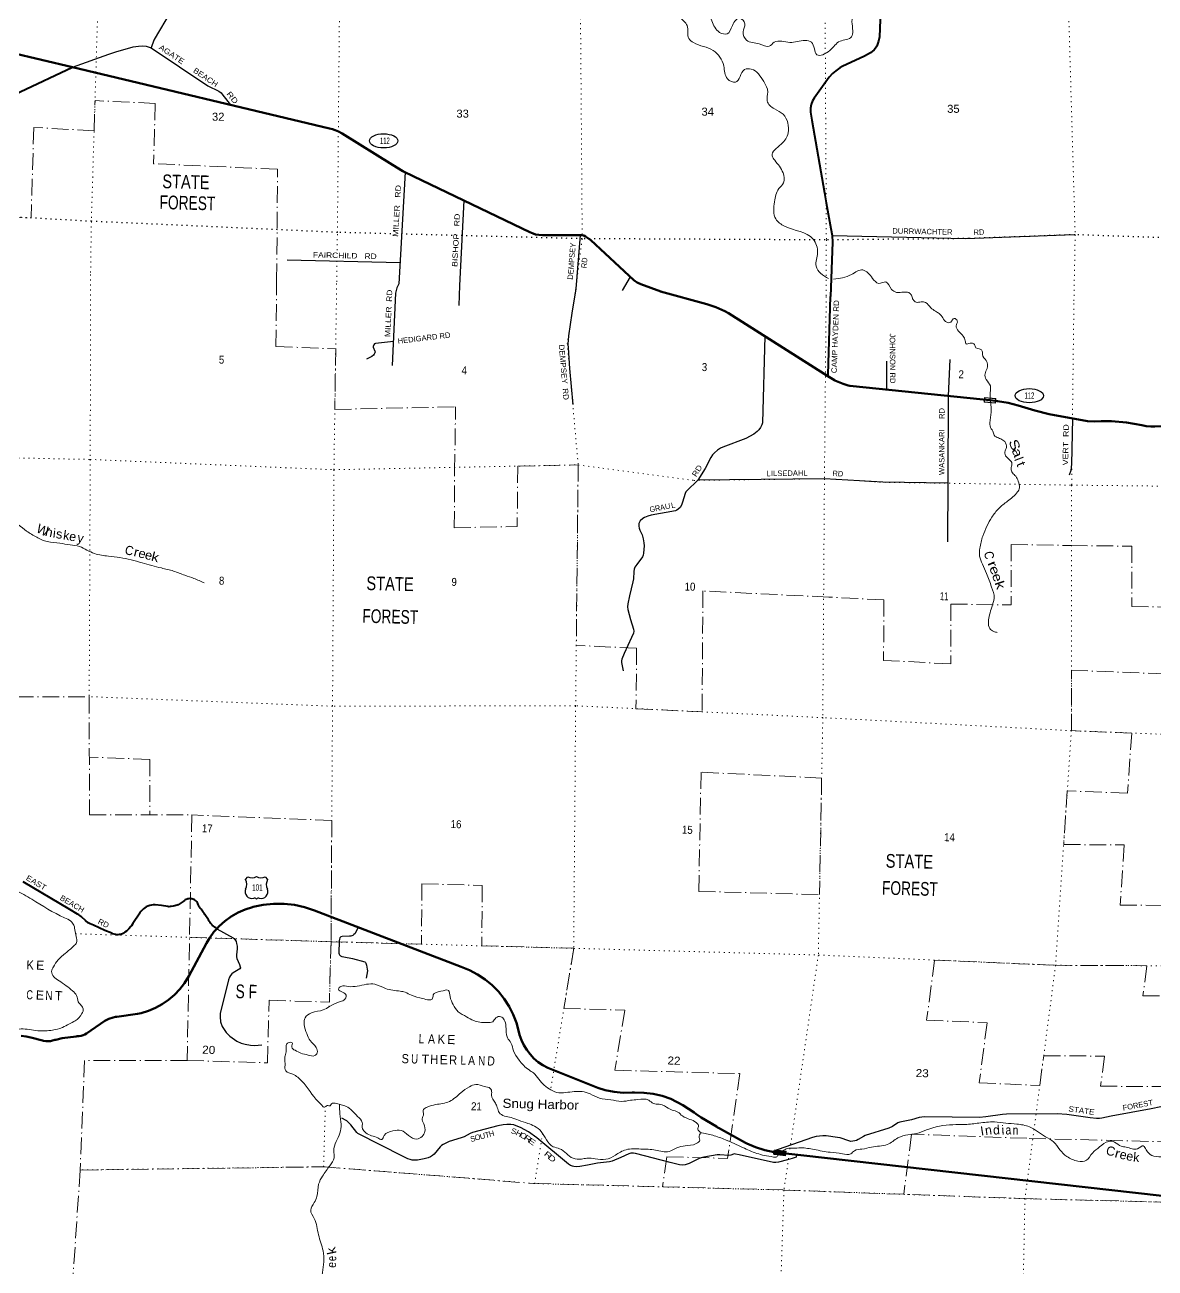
# Model space of a CAD drawing. Header units: feet. Extents: x -739708 to -488887, y 188754 to 379550.
# Drawn here: x -676232 to -651512, y 217972 to 245155 of the extents above; entities that cross this region are included whole.
import ezdxf
from ezdxf.enums import TextEntityAlignment as Align

# ---------------------------------------------------------------- set-up
doc = ezdxf.new("R2010")
doc.units = ezdxf.units.FT
doc.header["$LTSCALE"] = 73
doc.header["$PDMODE"] = 32
doc.header["$PDSIZE"] = 36.5
doc.linetypes.add('DOT_DASHED', pattern=[7.7, 5, -1.2, 0.3, -1.2])
doc.linetypes.add('DOTTED', pattern=[1.5, 0.3, -1.2])
for name, color, linetype, lineweight in [('16', 7, 'Continuous', 25), ('17', 7, 'Continuous', 25), ('20', 7, 'Continuous', 70), ('23', 7, 'Continuous', 70), ('26', 7, 'Continuous', 40), ('29', 7, 'Continuous', 25), ('39', 7, 'Continuous', 13), ('44', 7, 'DOT_DASHED', 13), ('57', 7, 'Continuous', 13), ('59', 7, 'Continuous', 13), ('6', 7, 'DOTTED', 25), ('7', 7, 'DOTTED', 13)]:
    doc.layers.add(name, color=color, linetype=linetype, lineweight=lineweight)
for name, color, linetype in [('27', 7, 'Continuous'), ('30', 7, 'Continuous'), ('41', 7, 'Continuous')]:
    doc.layers.add(name, color=color, linetype=linetype)

msp = doc.modelspace()

# ---------------------------------------------------------------- hatches: boundary and pattern name
at = {"layer": '57'}
msp.add_hatch(color=256, dxfattribs=at).paths.add_polyline_path([(-659825.31, 220544.02), (-659594.44, 220515.66), (-659604.3, 220434.07), (-659835.38, 220462.01)])

# ---------------------------------------------------------------- linework, layer by layer
at = {"layer": '16'}
for p, q in [((-671408.55, 226471.02), (-671357.24, 226529.78)), ((-671165.48, 226535.75), (-671165.76, 226535.55)), ((-670973.39, 226529.87), (-670922, 226471.02))]:
    msp.add_line(p, q, dxfattribs=at)
for centre, radius, start, end in [((-671601.53, 226360.39), 222.05, 332.97043, 29.75871), ((-671266.16, 226687.44), 182.07, 239.97227, 303.45418), ((-671064.38, 226686.94), 181.52, 236.33975, 300.08743), ((-671064.39, 226687.44), 182.07, 236.54582, 236.59441), ((-670729.03, 226360.39), 222.05, 150.24129, 207.02957), ((-671262.34, 226205.49), 151.42, 159.09177, 283.81923), ((-671068.22, 226205.49), 151.42, 256.18077, 20.90823)]:
    msp.add_arc(centre, radius, start, end, dxfattribs=at)
for centre, major_axis, start_param, end_param in [((-671207, 226006.67), (-19.56, 51.67), 4.95877769, 6.28318531), ((-671123.55, 226006.67), (19.56, 51.67), 0, 1.32637542)]:
    msp.add_ellipse(centre, major_axis=major_axis, ratio=0.929097, start_param=start_param, end_param=end_param, dxfattribs=at)
at = {"layer": '17'}
for centre, major_axis in [((-668384.66, 242618.92), (309.24, -1)), ((-654263.66, 237046.53), (-309.24, 1))]:
    msp.add_ellipse(centre, major_axis=major_axis, ratio=0.500121, dxfattribs=at)
at = {"layer": '20'}
for points in [[(-649675.45, 219362.38), (-659844.85, 220504.55), (-660050.26, 220548.66), (-660249.94, 220614.01), (-660441.69, 220699.87), (-660468.61, 220713.91), (-661057.89, 221036), (-661083.07, 221049.76), (-661107.89, 221064.71), (-661438.77, 221263.97), (-661553.87, 221344.78), (-661594.87, 221375.29), (-661840.95, 221535.86), (-662102.46, 221669.82), (-662294.34, 221736.31), (-662492.13, 221782.38), (-662693.64, 221807.52), (-662896.68, 221811.46), (-662948.29, 221809.07), (-663146.9, 221807.41), (-663344.6, 221826.51), (-663539.22, 221866.17), (-663701.4, 221916), (-664756.48, 222333.19), (-664795.1, 222350.75), (-664902.74, 222409.18), (-665003.68, 222478.53), (-665096.83, 222558.06), (-665181.15, 222646.88), (-665255.72, 222744.04), (-665319.73, 222848.45), (-665372.47, 222958.99), (-665413.37, 223074.43), (-665441.98, 223193.51), (-665480.44, 223331.99), (-665550.64, 223517.87), (-665639.89, 223695.39), (-665747.2, 223862.61), (-665871.4, 224017.7), (-666011.14, 224158.96), (-666164.87, 224284.83), (-666330.93, 224393.95), (-666507.47, 224485.11), (-666692.58, 224557.31), (-669898.07, 225793.26), (-670114.26, 225864.61), (-670336.72, 225912.97), (-670563.01, 225937.82), (-670790.67, 225938.87), (-671017.19, 225916.12), (-671240.08, 225869.81), (-671252.59, 225866.48), (-671414.46, 225814.21), (-671569.98, 225745.29), (-671717.45, 225660.5), (-671855.24, 225560.77), (-671981.85, 225447.17), (-672032.82, 225390.76)], [(-676311.08, 223050.04), (-676206.74, 223036.6), (-676104.37, 223012.33), (-675844.89, 222946.3), (-675824.69, 222941.96), (-675774.71, 222935.01), (-675724.29, 222933.32), (-675673.96, 222936.91), (-675624.28, 222945.75), (-675600.8, 222952.52), (-675576.12, 222959.64), (-675550.8, 222966.14), (-675412.63, 223001.65), (-675109.76, 223039.15), (-675084.57, 223042.26), (-675059.76, 223044.03), (-675041.55, 223045.32), (-674998.9, 223052.89), (-674957.27, 223064.88), (-674917.12, 223081.15), (-674883.73, 223098.66), (-674485.62, 223378.45), (-674394.77, 223419.98), (-674300.08, 223451.79), (-674247.59, 223464.82), (-674216.9, 223469.71), (-673769.3, 223530.53), (-673689.62, 223547.78), (-673528.4, 223596.03), (-673373.11, 223660.87), (-673225.44, 223741.59), (-673087.03, 223837.31), (-672959.38, 223946.96), (-672843.88, 224069.36), (-672741.82, 224203.16), (-672642.16, 224355.51), (-672260.85, 225075.28), (-672196.13, 225183.52), (-672095.9, 225320.96), (-672032.82, 225390.76)]]:
    msp.add_lwpolyline(points, dxfattribs=at)
at = {"layer": '23'}
msp.add_line((-676542.77, 244551.69), (-675187.41, 244229.17), dxfattribs=at)
for points in [[(-675187.41, 244229.17), (-669568.43, 242892.09), (-669503.71, 242872.87), (-669446.49, 242854.03), (-669369.14, 242819.9), (-669295.47, 242776.7), (-668192.16, 242096.56), (-667968.33, 241958.41), (-667725.74, 241839.91), (-665185.78, 240623.08), (-665114.94, 240589.42), (-665060.18, 240572.78), (-664989.2, 240560.72), (-664911.29, 240558.16), (-664063.72, 240556.66), (-664009.75, 240547.48), (-663969.7, 240529.56), (-663923.72, 240501.12), (-663855.23, 240445.25), (-662916.7, 239572.94), (-662885.82, 239548.66), (-662839.49, 239519.97), (-662760.49, 239484.49), (-662318.98, 239324.58)], [(-658667.34, 237472.27), (-660842.33, 238850.58), (-660924.85, 238895.86), (-661116.37, 238982.78), (-661315.93, 239049.2), (-662326.36, 239324.79)], [(-650701.62, 236395.8), (-651516.06, 236373.14), (-651609.17, 236371.96), (-651705.66, 236380.67), (-651800.7, 236399.41), (-652140.6, 236462.19), (-652463.74, 236491.75), (-652684.48, 236492.47), (-652694.25, 236491.45), (-652841.3, 236484.38), (-652988.27, 236492.72), (-653830.09, 236640.46), (-654144.94, 236726.16), (-654504.71, 236834.92), (-654728.32, 236893.79), (-654956.86, 236928.96), (-654969.27, 236930.1), (-654999.09, 236932.84), (-655276.2, 236961.7), (-658186.76, 237264.19), (-658223.68, 237270.92), (-658331.89, 237303.86), (-658514.03, 237376.18), (-658527.2, 237383.47), (-658667.34, 237472.27)]]:
    msp.add_lwpolyline(points, dxfattribs=at)
at = {"layer": '26'}
for points in [[(-657520.58, 245454.89), (-657538.53, 244895.78), (-657559.78, 244796.28), (-657600.03, 244689.96), (-657628.91, 244642.48), (-657657.8, 244607.38), (-657736.2, 244545.44), (-657871.26, 244469.62), (-658358.1, 244241.09), (-658406.77, 244213.05), (-658492.57, 244153.11), (-658567.71, 244093.3), (-658639.14, 244011.03), (-658968.96, 243554.46), (-659004.08, 243491.48), (-659032.97, 243413.03), (-659049.48, 243330.45), (-659047.03, 243246.2), (-659017.29, 243069.33), (-658741.41, 241479.2), (-658708.98, 241265.86), (-658602.72, 240704.31), (-658572.14, 240549.64), (-658565.38, 240405.94), (-658609.58, 239214.98)], [(-676570.37, 243640.04), (-676506.89, 243636), (-676468.65, 243638.24), (-676435.71, 243645.29), (-676417.65, 243653.02), (-676335.54, 243689.9), (-675187.41, 244229.17)], [(-658667.34, 237472.27), (-658666.15, 237508.01), (-658609.61, 239214.98)], [(-672032.82, 225390.76), (-672057.62, 225410.62), (-672081.66, 225429.86), (-672106.59, 225449.82), (-672131.66, 225473.39), (-672134.9, 225476.43), (-672169.69, 225515.67), (-672182.31, 225533.33), (-672200.25, 225558.44), (-672216.46, 225583.33), (-672295.6, 225704.91), (-672311.82, 225729.82), (-672331.03, 225754.91), (-672379.1, 225817.71), (-672398.32, 225842.83), (-672413.69, 225867.71), (-672422.27, 225881.88), (-672428.1, 225894.29), (-672439.78, 225919.14), (-672449.9, 225944.29), (-672458.11, 225960.25), (-672470.04, 225978.47), (-672475.93, 225985.68), (-672499.28, 226010.7), (-672524.26, 226026), (-672536.68, 226032.35), (-672556.88, 226040.14), (-672577.79, 226045.77), (-672599.16, 226049.18), (-672620.78, 226050.34), (-672642.4, 226049.24), (-672663.79, 226045.88), (-672684.71, 226040.3), (-672704.93, 226032.56), (-672724.23, 226022.76), (-672741.22, 226011.84), (-672772.98, 225989.05), (-672879.81, 225917.69), (-672902.39, 225907.76), (-672927.33, 225896.8), (-672952.39, 225890.04), (-672985.4, 225882.14), (-673033.42, 225875.86), (-673056.84, 225875.27), (-673081.9, 225874.63), (-673106.84, 225878.37), (-673240.61, 225898.43), (-673384.86, 225915.89), (-673424.32, 225915.21), (-673463.49, 225910.42), (-673501.94, 225901.55), (-673539.26, 225888.71), (-673575.03, 225872.04), (-673608.86, 225851.72), (-673640.38, 225827.98), (-673669.25, 225801.08), (-673695.15, 225771.3), (-673717.79, 225738.98), (-673719.6, 225736.05), (-673868.24, 225507.56), (-673877.1, 225493.96), (-673902.66, 225457.56), (-673912.56, 225443.46), (-673959.44, 225388.88), (-674011.76, 225339.51), (-674043.96, 225314.94), (-674068.92, 225295.9), (-674093.96, 225283.51), (-674115.08, 225275.03), (-674141.94, 225267.39), (-674169.44, 225262.6), (-674197.3, 225260.71), (-674225.2, 225261.74), (-674252.84, 225265.68), (-674279.92, 225272.49), (-674281.14, 225272.94), (-674306.46, 225282.22), (-674331.14, 225292.03), (-674479.94, 225351.21), (-674730.71, 225473.92), (-674800.27, 225502.25), (-674844.13, 225524.67), (-674904.08, 225568.96), (-674984.99, 225644.28), (-675003.17, 225662.98), (-675026.39, 225682.64), (-675051.53, 225699.76), (-675078.33, 225714.15), (-675247.39, 225816.38), (-676269.76, 226417.58)]]:
    msp.add_lwpolyline(points, dxfattribs=at)
at = {"layer": '29'}
for p, q in [((-667912.83, 241931.3), (-668052.26, 239495.18)), ((-666631.57, 241315.72), (-666724.77, 239455.55)), ((-664089.65, 240556.71), (-664183.68, 239379.9)), ((-668026.15, 239951.36), (-670493.87, 240012.51)), ((-662995.17, 239645.87), (-663167.62, 239349.74)), ((-666724.77, 239455.55), (-666741.93, 239017.38)), ((-657387.54, 237803.61), (-657384.35, 237180.8))]:
    msp.add_line(p, q, dxfattribs=at)
for points in [[(-673105.03, 245340.91), (-673332.74, 244960.64), (-673413.82, 244819.2), (-673471.59, 244652.93)], [(-675187.41, 244229.17), (-674391.51, 244513.2), (-674242.05, 244567.09), (-673862.11, 244670.78), (-673749.86, 244692.38), (-673659.75, 244695.09), (-673581.48, 244688.06), (-673471.59, 244652.93)], [(-673471.59, 244652.93), (-672232.07, 243820.3), (-671988.67, 243703.14), (-671940.83, 243668.47), (-671904.98, 243620.25), (-671733.04, 243407.18)], [(-658572.05, 240549.17), (-655650.73, 240485.24), (-653282.89, 240569.99)], [(-668052.26, 239495.18), (-668093.69, 239402.51), (-668123.44, 239287.15), (-668195.63, 237704.64)], [(-664183.68, 239379.9), (-664267.12, 238849.93), (-664345.22, 238355.02), (-664360.09, 238176.4), (-664352.65, 238094.54), (-664317.81, 237637.69), (-664247.6, 236854.48)], [(-668171.47, 238234.31), (-668562.02, 238187.41), (-668581.77, 238177.33), (-668598.5, 238160.58), (-668609.66, 238141.98), (-668614, 238124.75), (-668613.38, 238110.35), (-668574.92, 238023.25), (-668572.47, 238004.29), (-668576.19, 237985.69), (-668588.97, 237955.44), (-668609.66, 237929.87), (-668646.66, 237902.98), (-668760.67, 237844.17)], [(-660045.52, 238345.64), (-660101.76, 236455.69), (-660114.27, 236407.95), (-660144.01, 236352.13), (-660177.48, 236303.76), (-660213.82, 236260.37), (-660285.33, 236203.28), (-660460.75, 236113.21), (-660968.64, 235917.69), (-661014.19, 235898.15), (-661085.91, 235852.9), (-661151.79, 235793.96), (-661191.76, 235750.23), (-661226.99, 235692.56), (-661350.32, 235455.43), (-661509.71, 235197.64)], [(-656001.45, 237834.58), (-656041.03, 237043.13), (-656042.14, 235187), (-656053.84, 233850.91)], [(-653319.1, 236550.78), (-653337.81, 235551.15), (-653356.4, 235413.47), (-653394.41, 235310.83)], [(-661509.71, 235197.64), (-661756.12, 234969.74), (-661779.36, 234942.76), (-661791.5, 234910.71), (-661847.41, 234715.73), (-661872.33, 234650.65), (-661902.89, 234603), (-661942.05, 234564.13), (-661974.59, 234544.59), (-662005.3, 234529.79), (-662531.37, 234433.09), (-662610.5, 234410.63), (-662677.44, 234386.44), (-662718.35, 234362.25), (-662771.58, 234309.81), (-662790.86, 234280.39), (-662802.02, 234250.62), (-662805.74, 234226.43), (-662803.02, 234196.36), (-662794.58, 234152), (-662780.63, 234108.28), (-662730.58, 234003.57), (-662706.26, 233918.5), (-662691.38, 233832.91), (-662689.49, 233767.57), (-662698.82, 233602.2), (-662706.26, 233557.54), (-662720.8, 233523.69), (-662848.04, 233356.91), (-662868.96, 233325.9), (-662887.55, 233296.13), (-662902.43, 233253.34), (-662912.78, 233202.32), (-662923.81, 233040.31), (-662933.54, 232976.19), (-663008.82, 232669.4), (-663047.45, 232494.23), (-663052.09, 232427.89), (-663043.73, 232373.29), (-662983.98, 232156.97), (-662918.26, 231940.3), (-662914.5, 231896.05), (-662923.8, 231853.26), (-662963.75, 231759.04), (-663124.46, 231410.66), (-663175.74, 231288.57), (-663183.18, 231247.64), (-663182.38, 231215.73), (-663147.69, 231034.1)], [(-656042.17, 235131.51), (-657463.74, 235156.7), (-658744.35, 235232.12), (-661509.71, 235197.64)], [(-672032.82, 225390.76), (-671676.93, 225193.24), (-671655.97, 225176.08), (-671637.89, 225156.03), (-671613.71, 225115.1), (-671602.56, 225068.58), (-671590.76, 225009.59), (-671586.76, 224952.3), (-671605.35, 224823.92), (-671601.63, 224779.15), (-671592.34, 224738.33), (-671538.6, 224606.71), (-671519.82, 224555.99), (-671517.04, 224534.59), (-671529.27, 224516.13), (-671676.16, 224430.21), (-671706.7, 224406.2), (-671734.59, 224368.99), (-671756.9, 224329.92), (-671776.95, 224276.69), (-671957.72, 223541.02), (-671961.33, 223469.48), (-671954, 223358.68), (-671917.53, 223257.48), (-671831.28, 223124.24), (-671749.55, 223041.78), (-671597, 222934.46), (-671504.03, 222893.52), (-671409.9, 222869.12), (-671295.77, 222845.15), (-671208.33, 222839.04), (-671051.51, 222854.44)], [(-668941.33, 225424.37), (-669005.48, 225290.74), (-669033.83, 225263.02), (-669061.72, 225244.41), (-669098.91, 225229.53), (-669133.69, 225226.33), (-669294.15, 225223.08), (-669322.04, 225214.64), (-669342.49, 225192.32), (-669353.65, 225166.27), (-669361.16, 225126.75), (-669365.15, 224857.98), (-669359.22, 224835.08), (-669349.93, 224820.19), (-669329.47, 224799.73), (-669297.86, 224784.84), (-669255.38, 224774.44), (-669063.83, 224744.66), (-668797.48, 224668.5), (-668782.81, 224656.46), (-668771.66, 224641.57), (-668756.78, 224595.06), (-668741.91, 224509.47), (-668741.24, 224470.17), (-668768.04, 224310.44)], [(-651387.93, 221497.43), (-651601.6, 221457.64), (-652472.48, 221292.94), (-652674.19, 221250.79), (-652731.7, 221245.01), (-652794.92, 221245.01), (-652934.56, 221258.54), (-653441.48, 221333.84), (-653651.6, 221346.11), (-654764.01, 221339.9), (-654846.82, 221329.53), (-655212.12, 221282.22), (-655349.79, 221268.25), (-656547.16, 221280.36), (-656614.1, 221271.06), (-656675.46, 221263.62), (-656842.81, 221214.39), (-657095.68, 221161.28), (-657137.54, 221144.9), (-657255.59, 221068.25), (-657337.34, 221032.46), (-657851.52, 220870.1), (-657891.96, 220852.32), (-658005.85, 220780.79), (-658042.91, 220764.51), (-658078.36, 220752.88), (-658122.99, 220745.44), (-658167.61, 220743.58), (-658207.68, 220751.36), (-658402.16, 220817.35), (-658455.82, 220831.03), (-658703.45, 220864.45), (-658782.14, 220867.31), (-658852.79, 220859.87), (-658925.31, 220846.84), (-659005.25, 220827.28), (-659902.16, 220516.86)], [(-659355.79, 220440.28), (-659363.23, 220401.21), (-659452.45, 220371.46), (-659555.03, 220337.97), (-659748.09, 220285.87), (-659807.59, 220278.43), (-659857.42, 220280.76), (-660612.07, 220451.72), (-660688.01, 220465.42), (-660719.62, 220467.28), (-660734, 220463.38), (-660792.13, 220439.37), (-660837.1, 220434.34), (-661029.19, 220446.08), (-661088.7, 220445.89), (-661378.77, 220401.23), (-661439.91, 220386.07), (-661482.9, 220369.6), (-661700.33, 220257.37), (-661746.93, 220241.22), (-661791.55, 220231.92), (-661847.34, 220224.47), (-661915.59, 220231.68), (-662116.62, 220279.8), (-662878.44, 220479.07), (-662923.91, 220486.81), (-662949.94, 220486.81), (-662981.55, 220483.09), (-663021.06, 220469.27), (-663199.75, 220392.32), (-663389.68, 220309.13), (-663445.46, 220294.24), (-663707.64, 220268.2), (-663928.5, 220221.38), (-664092.53, 220191.91), (-664170.03, 220188.44), (-664222.69, 220193.77), (-664256.16, 220201.21), (-664298.92, 220217.96), (-664344.78, 220243.81), (-665031.18, 220822.1), (-665219.69, 220954.14), (-665393.18, 221045), (-665487.07, 221085), (-665538.21, 221102.67), (-665600.49, 221111.05), (-665689.74, 221112.91), (-665771.55, 221105.47), (-665887.47, 221080.37), (-666440, 220935.22), (-666491.74, 220915.76), (-666625.94, 220845.91), (-666689.12, 220817.29), (-666954.11, 220736.89), (-667013.62, 220712.88), (-667082.41, 220675.66), (-667119.6, 220649.61), (-667151.96, 220622.38), (-667281.37, 220461.69), (-667317.98, 220432.68), (-667363.18, 220405.87), (-667409.67, 220385.41), (-667496.55, 220359.74), (-667642.09, 220331.45), (-667696.01, 220329.59), (-667757.87, 220335.41), (-667802, 220344.47), (-667857.78, 220363.08), (-667956.12, 220409.54), (-668949.23, 220917.54), (-668972.77, 220937.47), (-669102.01, 221107.87), (-669150.04, 221157.56), (-669187.81, 221188.68), (-669202.1, 221198.49), (-669302.79, 221249.2)]]:
    msp.add_lwpolyline(points, dxfattribs=at)
at = {"layer": '39'}
for points in [[(-664316.3, 250188.65), (-664319.03, 250074.94), (-664114.54, 249917.42), (-663185.94, 249016.99), (-662936.74, 248955.76), (-662696.45, 248839.25), (-662525.8, 248675.87), (-662249.94, 248567.82), (-662070.06, 248527.81), (-661837.41, 248436.28), (-661496.25, 248273.94), (-661090.01, 247934.74), (-660549.48, 247512.09), (-660398.25, 247256.82), (-660156.47, 247068.27), (-659724.54, 246855.46), (-659422.88, 246698.02), (-659357.31, 246649.91), (-659234.89, 246566.82), (-659147.46, 246461.86), (-658907.01, 246383.14), (-658810.83, 246348.15), (-658758.37, 246282.55), (-658751.47, 246222.36), (-658619.79, 246118.79), (-658488.12, 245948.64), (-658530.66, 245806.29), (-658360.35, 245649.47), (-658151.11, 245449.49), (-658141.86, 245223.35), (-658125.72, 245025.32), (-658151.92, 244890.7), (-658400.24, 244796.95), (-658627.77, 244591.83), (-658910.15, 244502.82), (-659026.7, 244773.52), (-659166.36, 244812.7), (-659501.69, 244769.16), (-659841.58, 244774.13), (-659950.78, 244689.63), (-660170.63, 244738.53), (-660445.87, 244818.83), (-660520.81, 245001.93), (-660485.28, 245178.72), (-660590.32, 245297.89), (-660757.96, 245143.98), (-660872.28, 244956.7), (-661038.26, 244990.37), (-661205.64, 245243.96), (-661274.07, 245376.5), (-661448.15, 245474.89), (-661811.68, 245563.06), (-661997.17, 245484.16), (-661923.2, 245335.37), (-661746.07, 245138.07), (-661708.37, 244854.86), (-661608.44, 244766.06), (-661178.98, 244595.85), (-660947.8, 244256.22), (-660863.79, 243974.08), (-660690.98, 243899.92), (-660489.46, 244176.19), (-660344.25, 244187.33), (-660072.8, 243915.46), (-659983.17, 243685.66), (-659997.07, 243492.28), (-659839.38, 243317.56), (-659647.81, 243198.64), (-659537.35, 242792.9), (-659689.75, 242543.86), (-659888.47, 242293.76), (-659831.13, 242193.73), (-659650.29, 241919.69), (-659640.79, 241701.62), (-659741.22, 241574.58), (-659836.41, 241288.05), (-659809.61, 240910.26), (-659615.17, 240752.95), (-658994.02, 240467.84), (-658894.28, 240173.27), (-658925.37, 239877.36), (-658829.46, 239722.07), (-658653.03, 239606.6)], [(-658543.37, 239598.01), (-658152.18, 239696.05), (-657905.69, 239795.88), (-657794.98, 239731.07), (-657689.93, 239611.9), (-657558.44, 239502.28), (-657400.56, 239533.33), (-657274.73, 239369.36), (-657168.16, 239300.59)], [(-657168.16, 239300.59), (-657010.89, 239311.48), (-656900.54, 239301.15), (-656839.97, 239241.4), (-656815.57, 239158.64)], [(-656818.05, 239161.74), (-656795.57, 239133.63), (-656782.63, 239117.76), (-656740, 239091.69), (-656629.11, 239098.39), (-656530.91, 239085.32), (-656419.73, 238971.01), (-656315.41, 238895.22), (-656234.6, 238840.33), (-656154.96, 238747.14), (-656069.29, 238653.78), (-655982.78, 238653.16), (-655907.74, 238737.59), (-655838.99, 238683.06), (-655864.52, 238572.92), (-655809.69, 238458.31), (-655708.43, 238348.33), (-655665.36, 238244.17), (-655643.22, 238178.95), (-655558.22, 238194.52), (-655462.59, 238163.37), (-655430.46, 238095.83), (-655336.84, 238064.75), (-655291.96, 238019.01), (-655290.24, 237944.34), (-655203.74, 237812.63), (-655186.84, 237642.7), (-655232.65, 237527.12), (-655204.39, 237399.21), (-655116.13, 237259.38), (-655118.53, 237116.26), (-655122.12, 236999.58)], [(-655122.12, 236999.58), (-655099.64, 236684.09), (-655124.93, 236450.91), (-655100.63, 236325.13), (-655060.02, 236271.46), (-655034.48, 236185.98), (-654991.37, 236148.36), (-654888.13, 236102.86), (-654801.47, 236041.74), (-654761.09, 235915.46), (-654800.44, 235813.81), (-654765.4, 235709.88), (-654701.31, 235652.8), (-654643.34, 235556.92), (-654662.71, 235450.62), (-654631.26, 235360.93), (-654561.12, 235286.19), (-654504.16, 235175.54), (-654480.48, 235029.61), (-654521.4, 234942.12), (-654740.9, 234741.08), (-654933.01, 234579.54), (-655083.78, 234388.51), (-655190.38, 234194.11), (-655281.64, 233975.04), (-655346.12, 233710.79), (-655351.4, 233539.53), (-655290.45, 233362.21), (-655198.08, 233159.73), (-655142.23, 233012.82), (-655088.46, 232863.96), (-655031.51, 232622.23), (-655083.89, 232424.16), (-655131.26, 232258.21), (-655158.15, 232103.74), (-655126.49, 231955.55), (-655041.97, 231890.45), (-654964.06, 231871.95)], [(-676843.98, 234602.38), (-676668.82, 234485.47), (-676523.39, 234372.13), (-676374.82, 234230.46), (-676194.08, 234087.81), (-675972.95, 233949.99), (-675742.4, 233856.24), (-675465.83, 233819.58), (-675241.47, 233786.53), (-675035.33, 233749.99), (-674874.78, 233670.48), (-674706.01, 233596.77), (-674405.99, 233537.21), (-674153.36, 233507.33), (-673667.87, 233393.71), (-673246.77, 233280.04), (-672979.24, 233211.39), (-672734.5, 233121.25), (-672533.43, 233050.58), (-672307.04, 232952.93)], [(-677083.7, 226670.98), (-676964, 226727.83), (-676869.01, 226741.07), (-676756.96, 226654.96), (-676657.97, 226536.99), (-676627.08, 226429.16), (-676617.25, 226356.26), (-676552.77, 226293.79), (-676427.97, 226229.48), (-676079.72, 226037.36), (-675365.74, 225632.42), (-675225.24, 225555.54), (-675159.49, 225468.83), (-675133.43, 225334.93), (-675099.88, 225182.64), (-675100.72, 225089.9), (-675161.38, 225015.11), (-675343.39, 224855.28), (-675504.79, 224710.95), (-675606.07, 224558.75), (-675647.43, 224457.15), (-675600.64, 224342.79), (-675484.57, 224256.56), (-675328.97, 224146.95), (-675189.58, 224033.79), (-675102.15, 223932.31), (-675064.09, 223796.02), (-675000.17, 223715.42), (-674954.15, 223641.42), (-674983.57, 223535.42), (-675133.29, 223378.64), (-675258.09, 223311.86), (-675411.42, 223233.84), (-675626.51, 223175.86), (-675946.85, 223163.43), (-676315.96, 223200.89), (-676477.54, 223181.62), (-676665.06, 223169.18), (-677190.63, 223160.33)], [(-670536.45, 222421.79), (-670546.99, 222537.07), (-670533.71, 222641.54), (-670513.78, 222765.97), (-670512.75, 222864.76), (-670449.07, 222907.19), (-670386.87, 222901.26), (-670391.79, 222806.62), (-670321.59, 222733.9), (-670192.71, 222671.49), (-670039.09, 222628.49), (-669892.51, 222617.97), (-669838.32, 222678.84), (-669860.92, 222794.48), (-669989.08, 222945.61), (-670066.85, 223099.24), (-670121.02, 223300.55), (-670102.42, 223447.21), (-669962.3, 223553.87), (-669706.76, 223618.69), (-669567.69, 223691.09), (-669353.31, 223791.44), (-669257.58, 223828.86), (-669205.85, 223940.23), (-669284.41, 224003.12), (-669372.83, 224072.37), (-669318.7, 224131.23), (-669157.74, 224130.36), (-668761.9, 224176.78), (-668574.68, 224179.15), (-668346.09, 224087.48), (-668019.94, 224027.12), (-667914.01, 224003.73), (-667777.21, 223937.04), (-667533.87, 223867.1), (-667389.92, 223836.5), (-667324.97, 223854.69), (-667300.06, 223944.68), (-667136.62, 224024.41), (-666969.08, 224041.49), (-666930.95, 223907.22), (-666865.8, 223735.83), (-666752.02, 223575.05), (-666572.18, 223468.73), (-666413.82, 223383.24), (-666282.07, 223348.97), (-666123.37, 223340.1), (-666000.05, 223358.53), (-665928.97, 223445.1), (-665821.61, 223468.05), (-665751.15, 223403.38), (-665709.13, 223264.96), (-665676.74, 223009.86), (-665601.75, 222896.65), (-665542.62, 222725.44), (-665422.11, 222522.11), (-665205.47, 222303.74), (-665108.82, 222240.3), (-664992.35, 222101.62), (-664725.82, 221869.64), (-664552.71, 221805.88), (-664355.19, 221816), (-664171.5, 221834.6), (-664040.82, 221830.62), (-663869.29, 221781.02), (-663662.81, 221690.03), (-663416.4, 221654.29), (-663180.1, 221616.83), (-662986.17, 221641.18), (-662824.65, 221658.44), (-662587.67, 221643.15), (-662483.23, 221571.4), (-662357, 221553.44), (-662239.38, 221517.59), (-662075.19, 221425.86), (-661947.7, 221383.66), (-661849.72, 221297.99), (-661684.96, 221224.4), (-661552.19, 221157.83), (-661499.95, 221089.68), (-661514.5, 221009.46), (-661485.71, 220964.21), (-661454.59, 220928.98), (-661480.08, 220885.38), (-661471.56, 220770.17), (-661548.36, 220693.85), (-661791.35, 220644.79), (-661973.78, 220601.94), (-662143.31, 220520.38), (-662438.16, 220551.55), (-662759.39, 220575.46), (-663083.81, 220561.14), (-663316.85, 220443.2), (-663526.96, 220350.78), (-663756.02, 220361.79), (-663940.8, 220373.47), (-664056.07, 220354.8)], [(-664056.07, 220354.8), (-664242.67, 220372.58), (-664536.02, 220583.2), (-664677.58, 220625.83), (-664825.78, 220779.59), (-664939, 220958.5), (-665088.32, 221075.99), (-665231.33, 221136.81), (-665432.52, 221203.45), (-665597.71, 221262.93), (-665743.54, 221297.63), (-665859.92, 221373.78), (-665898.73, 221485.88), (-665942.05, 221581.99), (-666027.25, 221756.01), (-666021.56, 221810.29), (-666053, 221899.99), (-666182.44, 221944.27), (-666366.22, 221988.19), (-666508.69, 221936.06), (-666695.85, 221804.62), (-666945.13, 221616.59), (-667247.1, 221547.13), (-667452.33, 221482.8), (-667522.67, 221420.4), (-667511.07, 221339.38), (-667542.32, 221239.49), (-667507.54, 221127.51), (-667484.66, 220955.38), (-667544.18, 220852.32), (-667660.7, 220793.35), (-667841.41, 220871.46), (-668003.04, 220981.26), (-668182.46, 220970.59), (-668372.72, 220869.5), (-668427.6, 220786.47), (-668509.09, 220819.2), (-668650.47, 220867.88), (-668777.28, 220932.25), (-668845.1, 221017), (-668854.83, 221158.47), (-668955.4, 221290.61), (-669206.28, 221508), (-669311.84, 221543.48), (-669411.68, 221568.71), (-669528.59, 221562.19), (-669555.97, 221522.69), (-669618.23, 221526.6), (-669675.64, 221492.05), (-669732.89, 221528.08), (-669824.65, 221619.61), (-670171.3, 222059.75), (-670371.96, 222209.05), (-670524.46, 222288.32), (-670544.9, 222343.4), (-670536.45, 222421.79)], [(-669347.92, 221551.08), (-669342.11, 221344.74), (-669316.95, 221116.08), (-669341, 220923.2), (-669421.15, 220738.08), (-669475.73, 220534.03), (-669466.19, 220386.52), (-669560.1, 220211.9), (-669720.03, 219984.85), (-669805.97, 219807.97), (-669844.37, 219540.91), (-669900.93, 219403.47), (-669980.4, 219240.52), (-669903.62, 219054.65), (-669809.81, 218702.89), (-669710.03, 218348.93), (-669695.17, 218112.51), (-669722.53, 217877.38), (-669807, 217486.68), (-669907.89, 217150.94), (-670018.96, 216811.47), (-670130.18, 216532.51), (-670255.65, 216247.93), (-670270.98, 216076.97), (-670207.59, 215913.7), (-670038.14, 215731.06), (-669872.34, 215560.63), (-669739.05, 215314.55), (-669447.94, 214704.68), (-669195.03, 214291.6), (-668726.7, 213882.05)], [(-659657.72, 220534.06), (-659552.42, 220588.93), (-659442.06, 220594.54), (-659261.19, 220601.99), (-658970.54, 220564.9), (-658622.28, 220503.87), (-658351.56, 220473.43), (-658170.56, 220469.94), (-658083.89, 220539.9), (-657923.89, 220573.34), (-657713.19, 220619.36), (-657369.37, 220675.44), (-657135.59, 220817.56), (-656918.06, 220889.59), (-656730.1, 220916.13), (-656512.38, 220994.2), (-655935.37, 221107.71), (-655665.6, 221111.59), (-655366.82, 221142.82), (-655028.02, 221166.79), (-654775.26, 221140.94), (-654538.4, 221121.62), (-654260.57, 221060.72), (-653911.11, 220842.34), (-653733.34, 220734.07), (-653595.81, 220560.47), (-653441.39, 220412.57), (-653198.97, 220312.42), (-653015.34, 220329.01), (-652883.66, 220488.35), (-652726.65, 220620.71), (-652527.73, 220741.71), (-652397.37, 220727.65), (-652257.29, 220636.66), (-652147.16, 220619.19), (-652013.57, 220578.82), (-651896.78, 220581.31), (-651770.03, 220646.02), (-651704.4, 220555.28), (-651585.37, 220434.68), (-651381.11, 220402.24), (-651117.62, 220398.25), (-650873.86, 220406.95), (-650660.36, 220348.01), (-650455.11, 220347.81), (-650254.68, 220452.63), (-650020.88, 220530.21), (-649762.8, 220546.55), (-649547.9, 220467.4), (-649379.13, 220393.68), (-649207.76, 220273.51), (-649048.69, 220276.73), (-648912, 220337.1), (-648617.61, 220356.36), (-648269.56, 220353.83), (-648103.72, 220381.04), (-647976.03, 220475.98), (-647879.46, 220606.14), (-647691.64, 220693.19), (-647629.51, 220685.25), (-647507.28, 220602.87), (-647336.9, 220450.45), (-647211.98, 220390.18), (-647053.01, 220324.83), (-646933.79, 220210.27), (-646828.14, 220112.27), (-646769.19, 220066.1), (-646690.26, 220015.29), (-646626.24, 220003.26), (-646602.77, 219915.82), (-646550.97, 219833.57), (-646509.7, 219788.44), (-646489.78, 219771.16)], [(-661458.49, 220933.13), (-661188.57, 220876.5), (-660907.9, 220777.2), (-660534.71, 220610.53), (-660222.05, 220480.44), (-660059.31, 220435.55), (-659859.01, 220400.37), (-659798.64, 220400.55), (-659758.05, 220442.77)]]:
    msp.add_spline(points, degree=3, dxfattribs=at)
at = {"layer": '44'}
for p, q in [((-674717.2, 242838.7), (-674697.24, 243498.06)), ((-673378.42, 243438.78), (-674697.24, 243498.06)), ((-673378.42, 243438.78), (-673418.37, 242119.24)), ((-676035.6, 242911.65), (-676095.53, 240931.93)), ((-674717.2, 242838.7), (-676035.6, 242911.65)), ((-670703.25, 241997.19), (-673418.37, 242119.24)), ((-670725.77, 239575.23), (-670703.25, 241997.19)), ((-676654.92, 240962.88), (-676095.53, 240931.93)), ((-670739.27, 238123.7), (-670725.77, 239575.23)), ((-670739.27, 238123.7), (-669433.43, 238068.59)), ((-669433.43, 238068.59), (-669452.7, 236748.51)), ((-669452.7, 236748.51), (-666811.65, 236800.66)), ((-665450.42, 235507.28), (-665464.33, 234186.74)), ((-666839.38, 234159.59), (-665464.33, 234186.74)), ((-654659.12, 233791.16), (-654660.67, 232471.03)), ((-661401.37, 232776.59), (-661419.63, 230134.43)), ((-657442.63, 232581.32), (-657451.76, 231259.98)), ((-655980.65, 232490.72), (-655982.19, 231183.04)), ((-655980.65, 232490.72), (-654660.67, 232471.03)), ((-662852.23, 231524.72), (-664171.63, 231588.06)), ((-662852.23, 231524.72), (-662866.15, 230203.87)), ((-655982.19, 231183.04), (-657451.76, 231259.98)), ((-662866.15, 230203.87), (-661419.63, 230134.43)), ((-673501.51, 229093.44), (-674821.63, 229145.17)), ((-673501.51, 229093.44), (-673498.86, 227879.15)), ((-661443.31, 228814.05), (-661492.19, 226209.76)), ((-658805.22, 228687.41), (-661443.31, 228814.05)), ((-658805.22, 228687.41), (-658853.08, 226137.31)), ((-653432.52, 228405.59), (-653511.46, 227232.08)), ((-669518.75, 227759.31), (-672577.03, 227879.15)), ((-669518.75, 227759.31), (-669536.14, 225107.92)), ((-653511.46, 227232.08), (-652188.87, 227226.23)), ((-667547.79, 226374.62), (-667556.45, 225054.38)), ((-667547.79, 226374.62), (-666227.99, 226338.94)), ((-661492.19, 226209.76), (-658853.08, 226137.31)), ((-669536.14, 225107.92), (-667556.45, 225054.38)), ((-664228.08, 224964.36), (-664443.17, 223649.77)), ((-651693.15, 224584.01), (-651779.8, 223924.39)), ((-670926.99, 222459.2), (-670890.57, 223829.57)), ((-670890.57, 223829.57), (-669571.2, 223788.37)), ((-672681.14, 222513.98), (-670926.99, 222459.2)), ((-654034.14, 221965.31), (-653948.94, 222613.97)), ((-653948.94, 222613.97), (-652618.37, 222608.08)), ((-652618.37, 222608.08), (-652705.02, 221948.46)), ((-663326.68, 222298.61), (-660591.46, 222223.53)), ((-660591.46, 222223.53), (-660862.42, 220371.75)), ((-655357.96, 222022.62), (-654034.14, 221965.31)), ((-652705.02, 221948.46), (-648734, 221930.89)), ((-662191.42, 220406.34), (-662287.66, 219748.63)), ((-662191.42, 220406.34), (-660862.42, 220371.75))]:
    msp.add_line(p, q, dxfattribs=at)
for points in [[(-666839.38, 234159.59), (-666832.08, 235400.85), (-666811.65, 236800.66)], [(-665450.42, 235507.28), (-664130.07, 235533.35), (-664171.63, 231588.06)], [(-654659.12, 233791.16), (-653355.06, 233771.71), (-652019.16, 233756.27), (-652020.71, 232436.2), (-650700.73, 232420.95)], [(-657442.63, 232581.32), (-658648.13, 232644.43), (-661401.37, 232776.59)], [(-652024.44, 229670.75), (-653343.9, 229723.11), (-653342.35, 231044.09)], [(-649459.65, 231025.54), (-650736.68, 230940.68), (-653342.35, 231044.09)], [(-676969.23, 230464), (-674824.52, 230466.3), (-674818.87, 227879.15)], [(-652024.44, 229670.75), (-652113.06, 228353.22), (-653432.52, 228405.59)], [(-674818.87, 227879.15), (-672577.03, 227879.15), (-672681.14, 222513.98), (-674925.23, 222513.98)], [(-652188.87, 227226.23), (-652277.64, 225906.61), (-650955.05, 225900.76)], [(-666227.99, 226338.94), (-666236.65, 225018.68), (-664228.08, 224964.36)], [(-672628.93, 225204.51), (-669536.14, 225107.92), (-669571.2, 223788.37)], [(-656336.61, 224707.47), (-656509.19, 223393.7), (-655185.38, 223336.39), (-655357.96, 222022.62)], [(-656336.61, 224707.47), (-653688.99, 224592.84), (-651693.15, 224584.01)], [(-651779.8, 223924.39), (-651114.51, 223921.45), (-651201.16, 223261.82)], [(-664443.17, 223649.77), (-663111.6, 223613.22), (-663326.68, 222298.61)], [(-674925.23, 222513.98), (-675022.56, 220112.11), (-675741.68, 209303.89), (-646812.45, 208588.14)], [(-648845.48, 220673.96), (-654319.19, 220810.04), (-656836.73, 220900.23), (-657009.43, 219585.57)], [(-675022.56, 220112.11), (-669697.68, 220187.86), (-665082.67, 219821.38), (-659629.67, 219679.44), (-654359.22, 219490.63), (-648962.32, 219356.46), (-646504.23, 219255.2)]]:
    msp.add_lwpolyline(points, dxfattribs=at)
at = {"layer": '57'}
for p, q in [((-659845.1, 220452.74), (-659832.93, 220557.04)), ((-659832.93, 220557.04), (-659584.62, 220528.06)), ((-659584.62, 220528.06), (-659596.79, 220423.77)), ((-659845.1, 220452.74), (-659596.79, 220423.77))]:
    msp.add_line(p, q, dxfattribs=at)
msp.add_lwpolyline([(-659825.31, 220544.02), (-659594.44, 220515.66), (-659604.3, 220434.07), (-659835.38, 220462.01)], close=True, dxfattribs=at)
msp.add_point((-659842.21, 220477.58), dxfattribs=at)
at = {"layer": '59'}
for points in [[(-655242.9, 237008.32), (-654994.09, 236984), (-654999.09, 236932.84), (-655004.22, 236880.3), (-655253.04, 236904.62), (-655247.75, 236958.74)], [(-655235.72, 236999.58), (-655002.83, 236976.82), (-655007.05, 236933.62), (-655011.4, 236889.04), (-655244.3, 236911.8), (-655239.79, 236957.96)]]:
    msp.add_lwpolyline(points, close=True, dxfattribs=at)
at = {"layer": '6'}
for points in [[(-668227.11, 240586.02), (-669396.02, 240617.09), (-674777.13, 240858.99), (-676654.92, 240962.88)], [(-646640.02, 240316.47), (-648038.55, 240389.91), (-653260.63, 240565.84), (-655587.34, 240483.06), (-658724.87, 240452.22), (-664042.01, 240478.8), (-668023.8, 240580.61)]]:
    msp.add_lwpolyline(points, dxfattribs=at)
at = {"layer": '7'}
for p, q in [((-669412.02, 239535.86), (-669404.89, 240017.43)), ((-669697.68, 220187.86), (-669661.46, 221494.11)), ((-664908.68, 220917.63), (-665082.67, 219821.38))]:
    msp.add_line(p, q, dxfattribs=at)
for points in [[(-658530.84, 253443.03), (-658579.42, 251907.73), (-658733.8, 246074.74), (-658702.69, 240453.78), (-658706.46, 239217.83)], [(-674388.6, 252863.67), (-674469.38, 251491.97), (-674615.03, 246213.56), (-674777.13, 240858.99), (-674794.18, 239697.68)], [(-669401.78, 240227.55), (-669396.02, 240617.09), (-669345.18, 246087.08), (-669277.1, 251395.33), (-669265.59, 252021.15)], [(-653276.22, 251476.19), (-653420.02, 246003.84), (-653260.63, 240565.84), (-653289.33, 239058.88)], [(-664075.12, 250183.53), (-664083.49, 245956.74), (-664042.01, 240478.8), (-664183.68, 239379.9)], [(-674794.18, 239697.68), (-674801.68, 235652.77), (-674824.52, 230466.3)], [(-669573.87, 223688.03), (-669536.14, 225107.92), (-669502.36, 230257.76), (-669471.97, 235427.87), (-669412.02, 239535.86)], [(-664183.68, 239379.9), (-664368.22, 238190.66), (-664130.07, 235533.35), (-664185.55, 230267.2), (-664228.08, 224964.36), (-664733.55, 221874.98)], [(-658706.46, 239217.83), (-658744.35, 235232.12), (-658780.44, 230007.74), (-658877.85, 224817.49), (-659629.67, 219679.44), (-659718.52, 216989.74)], [(-653289.33, 239058.88), (-653337.59, 235091.6), (-653343.9, 229723.11), (-653688.99, 224592.84), (-654359.22, 219490.63), (-654413.08, 216826.08)], [(-676810.91, 235693.82), (-674801.68, 235652.77), (-669471.97, 235427.87), (-664130.07, 235533.35), (-661602.85, 235194.95), (-658744.35, 235232.12), (-657436.67, 235152.72), (-653337.59, 235091.6), (-648004.86, 235029.97), (-646050.61, 234954.25)], [(-646206.13, 229572.1), (-648180.35, 229787.64), (-650719.04, 229618.94), (-653343.9, 229723.11), (-658780.44, 230007.74), (-664185.55, 230267.2), (-669502.36, 230257.76), (-674824.52, 230466.3)], [(-675121.92, 225282.36), (-669536.14, 225107.92), (-664228.08, 224964.36), (-658877.85, 224817.49), (-653688.99, 224592.84), (-648499.96, 224569.88), (-646353.02, 224488.47)], [(-646504.24, 219255.2), (-648962.32, 219356.46), (-654359.22, 219490.63), (-659629.67, 219679.44), (-665082.67, 219821.38), (-669697.68, 220187.86), (-675034.44, 220118.52)]]:
    msp.add_lwpolyline(points, dxfattribs=at)

# ---------------------------------------------------------------- texts
at = {"layer": '16', "width": 0.6}
msp.add_text('101', height=140, dxfattribs=at).set_placement((-671145.69, 226223.98), align=Align.CENTER)
at = {"layer": '17', "width": 0.55}
for p in [(-668358.61, 242550.61), (-654260.76, 236978.22)]:
    msp.add_text('112', height=140, dxfattribs=at).set_placement(p, align=Align.CENTER)
at = {"layer": '27'}
for s, rotation, width, p in [('CAMP HAYDEN RD', 88.103, 1.1, (-658475.62, 237536.68)), ('EAST', 329.543, 1.15, (-676219.9, 226468.59)), ('BEACH', 329.543, 1.05, (-675477.19, 226032.04)), ('RD', 333.926, 1.05, (-674646.3, 225510.55))]:
    msp.add_text(s, height=120, rotation=rotation, dxfattribs=dict(at, width=width)).set_placement(p)
at = {"layer": '30'}
for s, rotation, width, p in [('AGATE', 326.109, 1.15, (-673312, 244634.07)), ('BEACH', 326.109, 1.1, (-672563.09, 244127.1)), ('RD', 308.902, 1.25, (-671830.26, 243639.13)), ('MILLER   RD', 86.724, 1.2, (-668068.52, 240516.96)), ('BISHOP   RD', 87.132, 1.2, (-666772.63, 239859.66)), ('RD', 2.136, 0.85, (-655481.08, 240557.87)), ('FAIRCHILD   RD', 358.581, 1.15, (-669932.53, 240068.62)), ('RD', 85.432, 0.85, (-663946.26, 239829.74)), ('MILLER  RD', 87.388, 1.15, (-668241.78, 238327.96)), ('DEMPSEY  RD', 274.861, 1.1, (-664554.34, 238161.1)), ('VERT  RD', 88.928, 1.2, (-653417.14, 235523.18)), ('RD', 58.272, 1.15, (-661549.39, 235259.74)), ('RD', 356.63, 0.85, (-658571.96, 235292.09)), ('STATE', 352.051, 1.1, (-653411.6, 221398.2))]:
    msp.add_text(s, height=120, rotation=rotation, dxfattribs=dict(at, width=width)).set_placement(p)
for s, rotation, p in [('DURRWACHTER', 358.785, (-657260, 240591.62)), ('DEMPSEY', 85.432, (-664246.52, 239578.26)), ('HEDIGARD RD', 6.848, (-668070.77, 238180.11)), ('JOHNSON RD', 270.293, (-657316.68, 238409.41)), ('WASANKARI     RD', 89.966, (-656119.29, 235313.15)), ('LILSEDAHL', 0.714, (-660004.89, 235286.41)), ('FOREST', 10.709, (-652211.58, 221413.52))]:
    msp.add_text(s, height=120, rotation=rotation, dxfattribs=at).set_placement(p)
for s, rotation, width, p in [('G', 10.846, 0.8, (-662496.02, 234507.38)), ('R', 10.416, 0.85, (-662382.12, 234529.03)), ('A', 10.416, 0.95, (-662277.05, 234548.19)), ('U', 10.416, 0.85, (-662164.08, 234571.17)), ('S', 340.939, 1.1, (-665555.31, 220907.55)), ('O', 14.719, 0.9, (-666315.64, 220774.27)), ('U', 14.719, 0.9, (-666207.81, 220799.51)), ('T', 14.719, 1.15, (-666104.63, 220827.22)), ('H', 14.719, 0.85, (-666009.39, 220854.06)), ('H', 332.925, 1.1, (-665452.45, 220861.28)), ('O', 330.358, 1.2, (-665357.4, 220812.97)), ('R', 324.991, 1.35, (-665265.83, 220753.74)), ('E', 324.991, 1.5, (-665174.39, 220688.4)), ('R', 319.886, 1.5, (-664823.08, 220397.17)), ('D', 319.886, 1.5, (-664742.2, 220325.67))]:
    msp.add_text(s, height=120, rotation=rotation, dxfattribs=dict(at, width=width)).set_placement(p, align=Align.CENTER)
for s, rotation, p in [('L', 10.416, (-662042.29, 234595.22)), ('S', 14.719, (-666420.45, 220742.4))]:
    msp.add_text(s, height=120, rotation=rotation, dxfattribs=at).set_placement(p, align=Align.CENTER)
at = {"layer": '41'}
for s, rotation, width, p in [('S', 291.778, 1.35, (-654676.47, 235935.47)), ('a', 290.696, 1.3, (-654617.85, 235766.25)), ('t', 292.227, 1.15, (-654534.48, 235516.35)), ('W', 333.949, 1.05, (-675882.5, 234018.11)), ('h', 347.178, 1.1, (-675722.38, 233968.39)), ('s', 353.707, 1.05, (-675489.93, 233924.37)), ('C', 347.745, 0.95, (-673968.25, 233565.4)), ('r', 346.151, 1.15, (-673816.83, 233532.21)), ('e', 345.301, 1.05, (-673689.41, 233501.55)), ('e', 344.895, 1.05, (-673547.94, 233464.66)), ('k', 345.412, 1.2, (-673405.14, 233423.59)), ('C', 279.652, 0.9, (-655238.95, 233540.84)), ('r', 293.954, 1.45, (-655157.24, 233326.65)), ('e', 292.072, 1.25, (-655110.88, 233195.96)), ('e', 290.003, 1.2, (-655055.19, 233039.11)), ('k', 288.427, 1.3, (-654996.45, 232876.09)), ('K', 358.211, 0.9, (-676118.87, 224501)), ('C', 358.211, 0.75, (-676129.48, 223848.49)), ('N', 358.211, 0.8, (-675708.1, 223835.33)), ('L', 358.451, 0.8, (-667560.59, 222887.17)), ('A', 358.451, 0.85, (-667339.65, 222881.19)), ('K', 358.451, 0.9, (-667126.56, 222875.43)), ('S', 358.451, 0.9, (-667915.11, 222451.74)), ('U', 358.451, 0.8, (-667709.91, 222446.19)), ('H', 358.451, 0.9, (-667281.39, 222434.61)), ('R', 358.451, 0.9, (-666868.62, 222423.44)), ('L', 358.451, 0.8, (-666647.26, 222418.47)), ('A', 358.451, 0.85, (-666463.72, 222412.49)), ('N', 358.451, 0.8, (-666243.16, 222406.73)), ('D', 358.451, 0.85, (-666037.57, 222400.97)), ('a', 2.392, 0.85, (-654718.21, 220894.13)), ('n', 359.35, 0.85, (-654566.05, 220888.55)), ('r', 344.649, 1.2, (-652360.14, 220386.71)), ('k', 102.14, 1.15, (-669430.31, 218370.25)), ('e', 84.356, 0.85, (-669427.23, 218034.03)), ('e', 91.002, 0.75, (-669420.57, 218183.55))]:
    msp.add_text(s, height=200, rotation=rotation, dxfattribs=dict(at, width=width)).set_placement(p, align=Align.CENTER)
for s, rotation, p in [('l', 290.929, (-654585.99, 235629.45)), ('i', 353.466, (-675596.93, 233940.25)), ('k', 352.04, (-675336.19, 233894.88)), ('e', 349.414, (-675200.61, 233870.65)), ('y', 348.685, (-675033.14, 233837.04)), ('E', 358.211, (-675899.52, 224494.15)), ('E', 358.211, (-675905.4, 223841.49)), ('T', 358.211, (-675496.63, 223828.72)), ('E', 358.451, (-666907.19, 222869.5)), ('T', 358.451, (-667475.17, 222440.46)), ('E', 358.451, (-667073.04, 222428.98)), ('I', 8.882, (-655280.02, 220872.71)), ('n', 8.035, (-655145.63, 220890.7)), ('d', 3.931, (-654977, 220894.65)), ('i', 4.392, (-654835.49, 220892.29)), ('C', 345.64, (-652508.3, 220434.62)), ('e', 347.223, (-652229.42, 220355.98)), ('e', 348.885, (-652082.97, 220323.31)), ('k', 355.074, (-651931.87, 220297.19))]:
    msp.add_text(s, height=200, rotation=rotation, dxfattribs=at).set_placement(p, align=Align.CENTER)
at = {"layer": '41', "width": 1.1}
msp.add_text('Snug Harbor', height=200, rotation=358.5, dxfattribs=at).set_placement((-665787.12, 221478.17))
at = {"layer": '44'}
for s, width, p in [('STATE', 0.8, (-672712.29, 241572.21)), ('FOREST', 0.75, (-672679.77, 241113.1)), ('STATE', 0.8, (-668249.07, 232785.29)), ('FOREST', 0.75, (-668243.41, 232068.21)), ('STATE', 0.8, (-656890.4, 226715.6)), ('FOREST', 0.75, (-656879.1, 226122.74)), ('S F', 0.75, (-671392.03, 223869.89))]:
    msp.add_text(s, height=300, rotation=358.583, dxfattribs=dict(at, width=width)).set_placement(p, align=Align.CENTER)
at = {"layer": '7', "width": 1.05}
for s, p in [('33', (-666793.91, 243126.1)), ('34', (-661433.64, 243169.71)), ('35', (-656060.4, 243231.68)), ('32', (-672139.45, 243058.82))]:
    msp.add_text(s, height=175, dxfattribs=at).set_placement(p)
at = {"layer": '7'}
for s, width, p in [('5', 0.9, (-671990.33, 237749.28)), ('4', 0.9, (-666683.05, 237514.98)), ('3', 0.9, (-661428.36, 237586.78)), ('2', 0.9, (-655815.1, 237428.65)), ('8', 0.9, (-671989.11, 232916.75)), ('9', 0.9, (-666903.95, 232889.15)), ('10', 0.9, (-661803.9, 232788.32)), ('11', 0.65, (-656220.93, 232577.59)), ('17', 0.9, (-672361.94, 227502.21)), ('16', 0.9, (-666919.95, 227594.56)), ('15', 0.9, (-661861.87, 227472.07)), ('14', 0.9, (-656129.01, 227308.24)), ('20', 1.1, (-672355.6, 222661.89)), ('22', 1.1, (-662180.28, 222425.44)), ('23', 1.1, (-656751.06, 222151.31)), ('21', 0.9, (-666475.14, 221425.53))]:
    msp.add_text(s, height=175, rotation=358.255, dxfattribs=dict(at, width=width)).set_placement(p)

doc.saveas('drawing.dxf')
